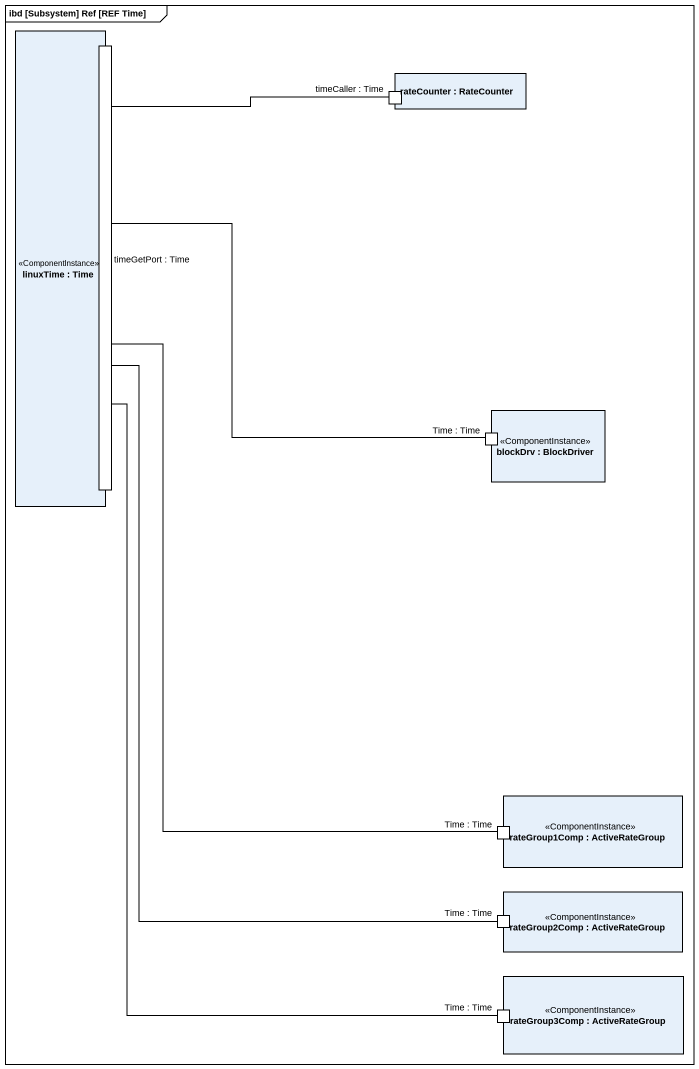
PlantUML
@startuml
mainframe ibd [Subsystem] Ref [REF Time]
rectangle "linuxTime : Time" as linuxTime <<ComponentInstance>> {
  port "timeGetPort : Time" as timeGetPort_Time
}
rectangle "rateCounter : RateCounter" as rateCounter {
  port "timeCaller : Time" as timeCaller_Time
}
rectangle "blockDrv : BlockDriver" as blockDrv <<ComponentInstance>> {
  port "Time : Time" as Time_Time
}
rectangle "rateGroup1Comp : ActiveRateGroup" as rateGroup1Comp <<ComponentInstance>> {
  port "Time : Time" as Time_Time_2
}
rectangle "rateGroup2Comp : ActiveRateGroup" as rateGroup2Comp <<ComponentInstance>> {
  port "Time : Time" as Time_Time_3
}
rectangle "rateGroup3Comp : ActiveRateGroup" as rateGroup3Comp <<ComponentInstance>> {
  port "Time : Time" as Time_Time_4
}
timeCaller_Time -left- timeGetPort_Time
Time_Time -left- timeGetPort_Time
Time_Time_2 -up- timeGetPort_Time
Time_Time_3 -up- timeGetPort_Time
Time_Time_4 -up- timeGetPort_Time
@enduml
